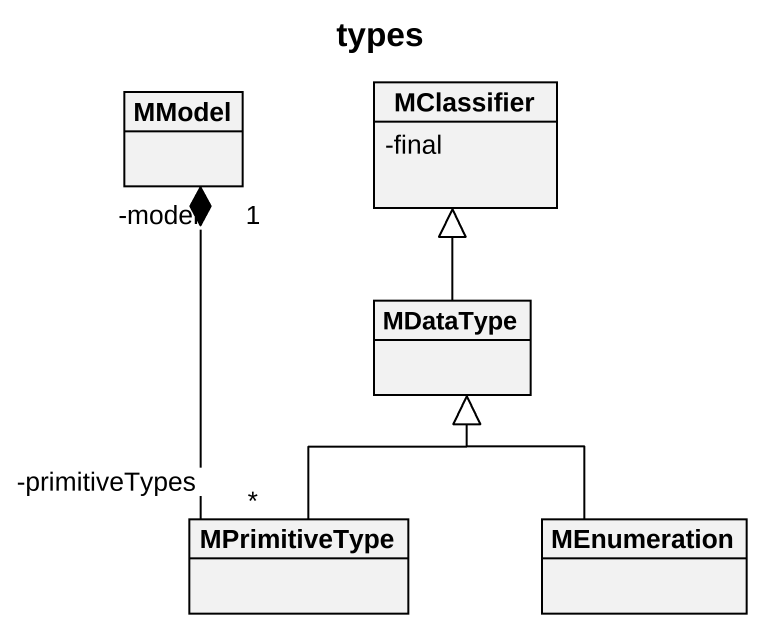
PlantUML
@startuml
title types
hide circle
hide empty members
skinparam classAttributeIconSize 0
class MModel
class MClassifier {
  -final
}
class MDataType
class MPrimitiveType
class MEnumeration
MModel "-model\n1" *-- "-primitiveTypes\n*" MPrimitiveType
MDataType -up-|> MClassifier
MPrimitiveType -up-|> MDataType
MEnumeration -up-|> MDataType
@enduml
